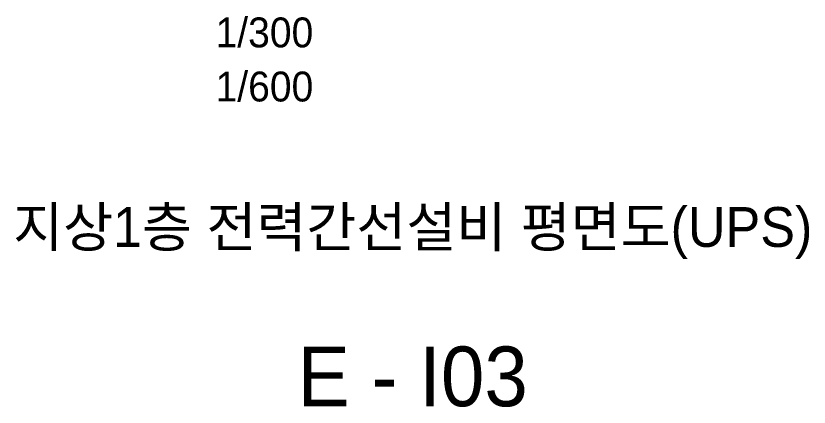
# Model space of a CAD drawing. Header units: millimetres. Extents: x 28900 to 374393, y -351975 to 838289.
# Drawn here: x 221287 to 245197, y -322636 to -310852 of the extents above; entities that cross this region are included whole.
import ezdxf
from ezdxf.enums import TextEntityAlignment as Align

# ---------------------------------------------------------------- set-up
doc = ezdxf.new("R2010")
doc.units = ezdxf.units.MM
doc.header["$LTSCALE"] = 150
for name, color, linetype in [('-----41 Drawing Title', 2, 'Continuous'), ('-----42 Drawing Number', 2, 'Continuous'), ('-----43 Drawing Scale', 3, 'Continuous')]:
    doc.layers.add(name, color=color, linetype=linetype)
doc.styles.add('ELEC', font='Dotum.ttf')

msp = doc.modelspace()

# ---------------------------------------------------------------- texts
at = {"layer": '-----41 Drawing Title', "style": 'ELEC'}
msp.add_text('지상1층 전력간선설비 평면도(UPS)', height=1200, dxfattribs=at).set_placement((233249.9999999998, -317209.9999999992), align=Align.MIDDLE_CENTER)
at = {"layer": '-----42 Drawing Number', "style": 'ELEC'}
msp.add_text('E - I03', height=1800, dxfattribs=at).set_placement((233249.9999999998, -321709.9999999992), align=Align.MIDDLE_CENTER)
at = {"layer": '-----43 Drawing Scale', "style": 'ELEC'}
for s, p in [('1/300', (228779.0230665453, -311349.9999999992)), ('1/600', (228779.0230665453, -312979.9999999992))]:
    msp.add_text(s, height=900, dxfattribs=at).set_placement(p, align=Align.MIDDLE_CENTER)

doc.saveas('drawing.dxf')
